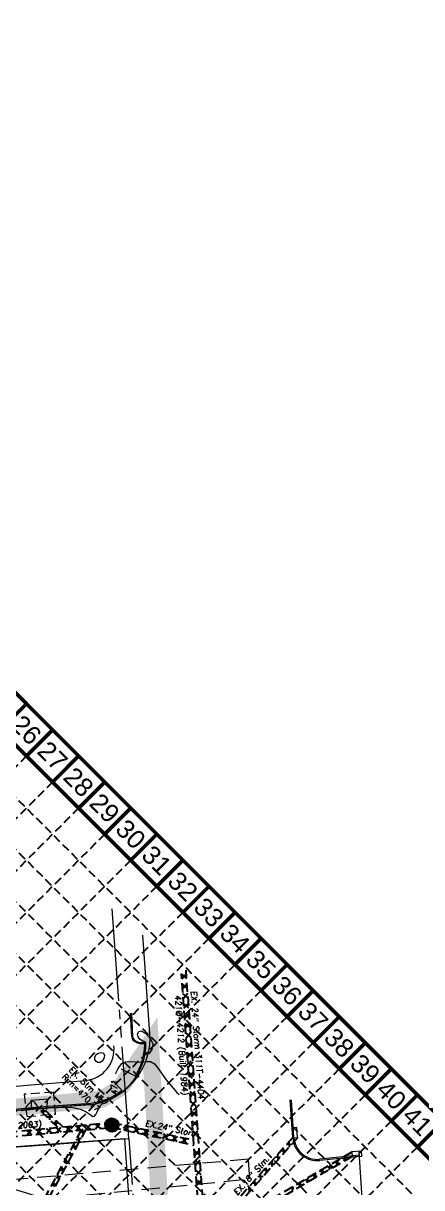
# Model space of a CAD drawing. Header units: inches. Extents: x 4334 to 5439, y 4649 to 5754.
# Drawn here: x 5033.4 to 5195.5, y 5280.7 to 5754.3 of the extents above; entities that cross this region are included whole.
import ezdxf
from ezdxf.enums import TextEntityAlignment as Align

# ---------------------------------------------------------------- set-up
doc = ezdxf.new("R2010")
doc.units = ezdxf.units.IN
doc.header["$LTSCALE"] = 30
doc.header["$MEASUREMENT"] = 0
for name, pattern in [('DIVIDE2', [0.625, 0.25, -0.125, 0, -0.125, 0, -0.125]), ('HIDDEN', [0.375, 0.25, -0.125]), ('HIDDEN2', [0.1875, 0.125, -0.0625]), ('PHANTOM2', [1.25, 0.625, -0.125, 0.125, -0.125, 0.125, -0.125]), ('PHANTOM2 Long', [1.875, 1.25, -0.125, 0.125, -0.125, 0.125, -0.125])]:
    doc.linetypes.add(name, pattern=pattern)
for name, color, linetype in [('0s-paving detail', 1, 'Continuous'), ('BASE', 7, 'Continuous'), ('BNDY RWC', 4, 'PHANTOM2'), ('CONC', 8, 'Continuous'), ('CPCURB', 7, 'Continuous'), ('CURB', 6, 'Continuous'), ('DA LINE', 211, 'DIVIDE2'), ('EC', 15, 'Continuous'), ('GRID', 254, 'HIDDEN'), ('PRJ LIMITS', 231, 'Continuous'), ('ROW', 1, 'PHANTOM2 Long'), ('SAWCUT', 3, 'HIDDEN'), ('SILTFENCE', 23, 'HIDDEN'), ('street', 7, 'Continuous'), ('SW_INLET_EXST', 7, 'Continuous'), ('SW_MHOLE_EXST', 7, 'Continuous'), ('SW_PIPE_EXIST', 7, 'HIDDEN2'), ('SW_PIPE_EXST_ANNO', 7, 'Continuous')]:
    doc.layers.add(name, color=color, linetype=linetype)
doc.styles.add('C80', font='SIMPLEX.shx', dxfattribs={"height": 0.04})
doc.styles.get("Standard").update_dxf_attribs({"font": 'ARIAL.TTF'})

msp = doc.modelspace()

# ---------------------------------------------------------------- linework, layer by layer
at = {"layer": '0s-paving detail', "color": 7, "lineweight": 0}
msp.add_arc((5009.7, 5194.79), 87.38, 70.1689, 114.6963, dxfattribs=at)
at = {"layer": 'BASE', "const_width": 1.5}
for points in [[(4334.64, 5329.02), (5013.47, 4650.2), (5437.73, 5074.46), (4758.91, 5753.28)], [(4355.86, 5329.02), (5013.47, 4671.41), (5416.52, 5074.46), (4758.91, 5732.07)]]:
    msp.add_lwpolyline(points, close=True, dxfattribs=at)
for points in [[(5024.07, 5466.91), (5034.68, 5477.51)], [(5034.68, 5456.3), (5045.29, 5466.91)], [(5045.29, 5445.69), (5055.89, 5456.3)], [(5055.89, 5435.09), (5066.5, 5445.69)], [(5066.5, 5424.48), (5077.11, 5435.09)], [(5077.11, 5413.87), (5087.71, 5424.48)], [(5087.71, 5403.27), (5098.32, 5413.87)], [(5098.32, 5392.66), (5108.93, 5403.27)], [(5108.93, 5382.05), (5119.53, 5392.66)], [(5119.53, 5371.45), (5130.14, 5382.05)], [(5130.14, 5360.84), (5140.75, 5371.45)], [(5140.75, 5350.23), (5151.35, 5360.84)], [(5151.35, 5339.63), (5161.96, 5350.23)], [(5161.96, 5329.02), (5172.57, 5339.63)], [(5172.57, 5318.41), (5183.17, 5329.02)], [(5183.17, 5307.81), (5193.78, 5318.41)], [(5193.78, 5297.2), (5204.39, 5307.81)]]:
    msp.add_lwpolyline(points, dxfattribs=at)
at = {"layer": 'BNDY RWC', "color": 7, "lineweight": 0}
for p, q in [((5010.78, 5295.83), (5076.32, 5300.63)), ((5076.32, 5300.63), (5085.94, 5168.29))]:
    msp.add_line(p, q, dxfattribs=at)
at = {"layer": 'CONC', "color": 7, "lineweight": 0}
for p, q in [((5076.89, 5351.6), (5077.36, 5341.98)), ((5077.39, 5351.62), (5077.86, 5342.01)), ((5080.82, 5339.78), (5082.29, 5339.78)), ((5080.82, 5339.28), (5082.28, 5339.28)), ((5038.05, 5322.62), (5058.83, 5324.3)), ((5017.55, 5320.82), (5038.05, 5322.62))]:
    msp.add_line(p, q, dxfattribs=at)
for centre, radius, start, end in [((5081.13, 5343.28), 4.01, 201.2549, 264.9833), ((5081.13, 5343.28), 3.51, 201.2549, 264.9833), ((5057.6, 5336.93), 12.68, 275.5676, 6.4935)]:
    msp.add_arc(centre, radius, start, end, dxfattribs=at)
at = {"layer": 'CPCURB', "color": 7, "lineweight": 0}
msp.add_lwpolyline([(5084.96, 5341.38), (5082.04, 5383.35)], dxfattribs=at)
msp.add_lwpolyline([(5060.78, 5314.54), (5018.06, 5310.92, -0.049118), (4995.22, 5311.23, -0.132857), (4963.25, 5325.51, -1.914512)], format="xyb", dxfattribs=at)
msp.add_arc((5057.62, 5341.7), 27.34, 276.6484, 359.3312, dxfattribs=at)
at = {"layer": 'CURB', "color": 7, "lineweight": 0}
for p, q in [((5078.98, 5326.03), (5073.35, 5328.9)), ((5073.53, 5320.29), (5069.83, 5324.16)), ((5143.02, 5300.99), (5141.97, 5316.37)), ((5143.51, 5301.02), (5142.47, 5316.4)), ((5170.18, 5293.88), (5153.96, 5292.21)), ((5170.23, 5293.38), (5154.01, 5291.72))]:
    msp.add_line(p, q, dxfattribs=at)
for points in [[(4964.27, 5330.94), (4960.27, 5334.85, 0.246214), (4963.25, 5325.51, 0.132857), (4995.22, 5311.23, 0.061615), (5018.06, 5310.92), (5036.8, 5312.74), (5043.67, 5313.35)], [(4960.64, 5333.79, 0.21983), (4963.59, 5325.88, 0.132747), (4995.3, 5311.73, 0.061611), (5018.01, 5311.42), (5036.76, 5313.23), (5043.62, 5313.85)], [(5043.63, 5313.85), (5060.74, 5315.04, 0.147044), (5073.53, 5320.29, 0.147044)], [(5043.67, 5313.35), (5060.78, 5314.54, 0.147116), (5073.85, 5319.9, 0.147116)]]:
    msp.add_lwpolyline(points, format="xyb", dxfattribs=at)
for centre, radius, start, end in [((5058.69, 5339.28), 24.6, 308.0379, 358.792), ((5057.05, 5339.49), 25.74, 328.4547, 358.3849), ((5082.28, 5338.78), 0.5, 358.3849, 90.0184), ((5082.29, 5338.78), 1, 358.792, 90.0184), ((5152.99, 5301.67), 10, 183.8994, 275.8637), ((5152.99, 5301.67), 9.5, 183.8994, 275.8637)]:
    msp.add_arc(centre, radius, start, end, dxfattribs=at)
at = {"layer": 'DA LINE', "color": 7, "linetype": 'Continuous', "lineweight": 0}
for p, q in [((5074.64, 5300.5), (5010.78, 5295.83)), ((5077.25, 5264.77), (5074.64, 5300.5))]:
    msp.add_line(p, q, dxfattribs=at)
at = {"layer": 'EC', "color": 43, "lineweight": 0, "flags": 128}
for points in [[(5083.11, 5338.53), (5083.19, 5339.42), (5083.04, 5339.82), (5082.55, 5340.08), (5081.72, 5340.47), (5080.78, 5341.12), (5080.07, 5342.07), (5079.88, 5343.26), (5080.32, 5344.24), (5081.47, 5344.41), (5083.27, 5343.38), (5085.06, 5341.45), (5086.05, 5339.12), (5085.71, 5336.89), (5084.57, 5335.23), (5083.44, 5334.66), (5082.94, 5335.44), (5082.93, 5337), (5083.11, 5338.53)], [(5066.03, 5335.42), (5066.35, 5334.48), (5066.11, 5333.23), (5065.48, 5332.14), (5064.64, 5331.57), (5063.75, 5331.53), (5062.98, 5331.96), (5062.49, 5332.78), (5062.41, 5333.78), (5062.87, 5334.74), (5063.88, 5335.44), (5065.09, 5335.72), (5066.03, 5335.42)], [(5035.02, 5312.76), (5034.53, 5312.98), (5034.54, 5313.4), (5034.92, 5314.01), (5035.56, 5314.79), (5036.33, 5315.49), (5037.08, 5315.81), (5037.72, 5315.57), (5038.25, 5314.96), (5038.74, 5314.27), (5039.22, 5313.74), (5039.6, 5313.39), (5039.79, 5313.18), (5039.7, 5313.04), (5039.27, 5312.96), (5038.46, 5312.88), (5037.28, 5312.78), (5036.02, 5312.71), (5035.02, 5312.76)]]:
    msp.add_lwpolyline(points, close=True, dxfattribs=at)
for points in [[(5070.96, 5327.04), (5071.14, 5327.46), (5071.41, 5328.02), (5071.82, 5328.85), (5072.47, 5329.99), (5073.46, 5331.15), (5074.91, 5331.92), (5076.86, 5332.04), (5079.09, 5331.83), (5081.31, 5331.72), (5083.29, 5331.96), (5085.08, 5332), (5086.8, 5331.1), (5088.66, 5328.66), (5091.4, 5324.7), (5095.84, 5319.43), (5096.74, 5318.57)], [(5032.52, 5312.05), (5037.43, 5312.55), (5041.44, 5312.94), (5043.87, 5313.16), (5045.44, 5313.26), (5047.25, 5313.32), (5050.08, 5313.36), (5053.46, 5313.22), (5056.63, 5312.66), (5058.98, 5311.58), (5060.58, 5310.4), (5061.65, 5309.65), (5062.39, 5309.72), (5062.95, 5310.44), (5063.41, 5311.47), (5063.88, 5312.54), (5064.38, 5313.49), (5064.92, 5314.24), (5065.49, 5314.72), (5066.04, 5314.98), (5066.49, 5315.11), (5066.79, 5315.19), (5066.99, 5315.26), (5067.17, 5315.35), (5067.37, 5315.48), (5067.59, 5315.64), (5067.84, 5315.81)]]:
    msp.add_lwpolyline(points, dxfattribs=at)
at = {"layer": 'GRID', "color": 253, "linetype": 'HIDDEN', "ltscale": 0.45}
for p, q in [((4748.66, 5721.04), (5406.27, 5063.43)), ((4738.05, 5710.43), (5395.66, 5052.82)), ((4727.44, 5699.83), (5385.05, 5042.22)), ((4716.48, 5689.64), (5374.09, 5032.04)), ((4705.88, 5679.04), (5363.48, 5021.43)), ((4695.27, 5668.43), (5352.88, 5010.82)), ((4684.66, 5657.82), (5342.27, 5000.22)), ((4674.06, 5647.22), (5331.66, 4989.61)), ((5034.68, 5456.3), (4663.4, 5085.02)), ((5045.29, 5445.69), (4674.01, 5074.41)), ((5055.89, 5435.09), (4684.61, 5063.81)), ((5066.5, 5424.48), (4695.22, 5053.2)), ((5077.11, 5413.87), (4705.83, 5042.6)), ((5087.71, 5403.27), (4716.43, 5031.99)), ((5098.32, 5392.66), (4727.04, 5021.38)), ((5108.93, 5382.05), (4737.65, 5010.78)), ((5119.53, 5371.45), (4748.25, 5000.17)), ((5130.14, 5360.84), (4758.86, 4989.56)), ((5140.75, 5350.23), (4769.47, 4978.96)), ((5151.35, 5339.63), (4780.07, 4968.35)), ((5161.96, 5329.02), (4790.68, 4957.74)), ((5172.57, 5318.41), (4801.29, 4947.14)), ((5183.17, 5307.81), (4811.89, 4936.53)), ((5193.78, 5297.2), (4822.5, 4925.92))]:
    msp.add_line(p, q, dxfattribs=at)
at = {"layer": 'PRJ LIMITS', "color": 1, "linetype": 'HIDDEN', "const_width": 7}
msp.add_lwpolyline([(4690.09, 5174.87), (4729.7, 5116.26), (4762.97, 5079.82), (4771.07, 5090.54), (4945.06, 4921.95), (5155.93, 4940.4), (5154.4, 4963.8), (5097.83, 4967.22), (5109.12, 4981.57), (5100.34, 5081.24), (5131.08, 5084.52), (5123.89, 5178.84), (5094.64, 5175.86), (5085.05, 5339.43), (5072.82, 5321.23), (5065.36, 5316.75), (5006.56, 5311.1), (4977.9, 5315.88), (4965.06, 5326.92), (4784.46, 5498.18), (4744.79, 5459.36), (4719.88, 5480.89), (4718, 5483.85), (4546.68, 5362.78)], dxfattribs=at)
at = {"layer": 'ROW', "color": 7, "lineweight": 0}
for p, q in [((5076.32, 5300.63), (5069.37, 5396.02)), ((5010.78, 5295.83), (5076.32, 5300.63)), ((5171.9, 5267.6), (5170.1, 5295.29))]:
    msp.add_line(p, q, dxfattribs=at)
at = {"layer": 'SAWCUT', "color": 7, "lineweight": 0}
for p, q in [((5124.99, 5292.22), (4981.82, 5279.81)), ((5125.57, 5284.24), (5124.99, 5292.22)), ((5025.43, 5274.46), (5125.57, 5284.24))]:
    msp.add_line(p, q, dxfattribs=at)
at = {"layer": 'SILTFENCE', "color": 7, "lineweight": 0, "ltscale": 0.5}
for p, q in [((5045.72, 5319.52), (5033.71, 5318.66)), ((5033.71, 5318.66), (5034.77, 5309.68)), ((5046.52, 5310.57), (5045.72, 5319.52)), ((5034.77, 5309.68), (5046.52, 5310.57))]:
    msp.add_line(p, q, dxfattribs=at)
at = {"layer": 'street', "color": 7, "lineweight": 0}
msp.add_line((5084.96, 5341.38), (5082.04, 5383.35), dxfattribs=at)
at = {"layer": 'SW_INLET_EXST', "color": 5, "lineweight": 0}
for p, q in [((5036.52, 5316.24), (5043.39, 5316.85)), ((5036.8, 5312.74), (5036.52, 5316.24)), ((5042.94, 5312.48), (5043.39, 5316.85)), ((5036.8, 5312.74), (5043.67, 5313.35)), ((5144.74, 5305.11), (5142.74, 5304.98)), ((5142.74, 5304.98), (5143.02, 5300.99)), ((5143.02, 5300.99), (5145.01, 5301.12)), ((5145.01, 5301.12), (5144.74, 5305.11)), ((5171.02, 5295.47), (5167.03, 5295.22)), ((5167.03, 5295.22), (5167.16, 5293.23)), ((5167.16, 5293.23), (5171.15, 5293.48)), ((5171.15, 5293.48), (5171.02, 5295.47))]:
    msp.add_line(p, q, dxfattribs=at)
at = {"layer": 'SW_MHOLE_EXST', "color": 5, "lineweight": 0}
for p, q in [((5066.55, 5306.26), (5069.32, 5309.03)), ((5066.55, 5306.08), (5069.5, 5309.03)), ((5066.56, 5306.45), (5069.13, 5309.02)), ((5066.56, 5305.92), (5069.66, 5309.02)), ((5066.58, 5305.76), (5069.82, 5309)), ((5066.59, 5306.65), (5068.92, 5308.99)), ((5066.61, 5305.61), (5069.97, 5308.97)), ((5066.64, 5306.88), (5068.7, 5308.94)), ((5066.64, 5305.46), (5070.12, 5308.94)), ((5066.68, 5305.33), (5070.25, 5308.9)), ((5066.72, 5307.13), (5068.44, 5308.86)), ((5066.72, 5305.19), (5070.39, 5308.86)), ((5066.77, 5305.07), (5070.51, 5308.81)), ((5066.83, 5304.94), (5070.64, 5308.75)), ((5066.85, 5307.44), (5068.14, 5308.73)), ((5066.88, 5304.83), (5070.75, 5308.69)), ((5066.95, 5304.71), (5070.87, 5308.63)), ((5067.02, 5304.6), (5070.98, 5308.56)), ((5067.09, 5304.5), (5071.08, 5308.49)), ((5067.15, 5307.92), (5067.66, 5308.43)), ((5067.16, 5304.4), (5071.18, 5308.42)), ((5067.24, 5304.3), (5071.28, 5308.34)), ((5067.33, 5304.21), (5071.37, 5308.25)), ((5067.41, 5304.12), (5071.46, 5308.16)), ((5067.51, 5304.03), (5071.55, 5308.07)), ((5067.6, 5303.95), (5071.63, 5307.98)), ((5067.7, 5303.87), (5071.71, 5307.88)), ((5067.8, 5303.8), (5071.78, 5307.78)), ((5067.91, 5303.73), (5071.85, 5307.67)), ((5068.02, 5303.67), (5071.91, 5307.56)), ((5068.14, 5303.6), (5071.97, 5307.44)), ((5068.26, 5303.55), (5072.03, 5307.32)), ((5068.38, 5303.5), (5072.08, 5307.2)), ((5068.51, 5303.45), (5072.13, 5307.06)), ((5068.65, 5303.41), (5072.17, 5306.93)), ((5068.79, 5303.37), (5072.2, 5306.79)), ((5068.94, 5303.35), (5072.23, 5306.64)), ((5069.09, 5303.32), (5072.26, 5306.48)), ((5069.26, 5303.31), (5072.27, 5306.32)), ((5069.43, 5303.31), (5072.27, 5306.15)), ((5069.61, 5303.31), (5072.27, 5305.96)), ((5069.81, 5303.33), (5072.24, 5305.77)), ((5070.03, 5303.37), (5072.21, 5305.55)), ((5070.27, 5303.44), (5072.14, 5305.31)), ((5070.55, 5303.54), (5072.04, 5305.03)), ((5070.92, 5303.74), (5071.84, 5304.66))]:
    msp.add_line(p, q, dxfattribs=at)
msp.add_circle((5069.41, 5306.17), 2.86, dxfattribs=at)
at = {"layer": 'SW_PIPE_EXIST', "color": 5}
for p, q in [((5105.67, 5259.1), (5097.72, 5367.68)), ((5107.66, 5259.32), (5099.61, 5369.15)), ((5047.43, 5305.18), (5039.24, 5312.95)), ((5049.42, 5305.36), (5041.23, 5313.13)), ((5049.42, 5305.36), (5069.32, 5307.16)), ((5069.62, 5307.15), (5102.67, 5300.09)), ((5010.33, 5301.82), (5047.43, 5305.18)), ((5010.51, 5299.82), (5057.03, 5304.04)), ((5041.97, 5276.18), (5057.03, 5304.04)), ((5043.75, 5276.31), (5058.83, 5304.2)), ((5058.83, 5304.2), (5069.5, 5305.17)), ((5069.2, 5305.19), (5102.82, 5298.01)), ((5143.01, 5301.05), (5106.07, 5259.43)), ((5145.06, 5301.1), (5107.19, 5258.44)), ((5167.04, 5295.06), (5106.26, 5259.58)), ((5167.15, 5293.39), (5107.01, 5258.29))]:
    msp.add_line(p, q, dxfattribs=at)
at = {"layer": 'SW_PIPE_EXIST', "color": 5, "linetype": 'Continuous'}
for p, q in [((5099.86, 5365.75), (5097.72, 5367.6)), ((5097.87, 5365.61), (5099.72, 5367.75)), ((5100.15, 5361.76), (5098.01, 5363.61)), ((5098.16, 5361.62), (5100.01, 5363.76)), ((5100.45, 5357.77), (5098.31, 5359.62)), ((5098.45, 5357.63), (5100.3, 5359.77)), ((5100.74, 5353.78), (5098.6, 5355.63)), ((5098.74, 5353.64), (5100.59, 5355.78)), ((5101.03, 5349.79), (5098.89, 5351.64)), ((5099.04, 5349.65), (5100.88, 5351.79)), ((5101.32, 5345.81), (5099.18, 5347.65)), ((5099.33, 5345.66), (5101.18, 5347.8)), ((5101.62, 5341.82), (5099.47, 5343.66)), ((5099.62, 5341.67), (5101.47, 5343.81)), ((5101.91, 5337.83), (5099.77, 5339.68)), ((5099.91, 5337.68), (5101.76, 5339.82)), ((5102.2, 5333.84), (5100.06, 5335.69)), ((5100.2, 5333.69), (5102.05, 5335.83)), ((5102.49, 5329.85), (5100.35, 5331.7)), ((5100.5, 5329.7), (5102.35, 5331.84)), ((5102.78, 5325.86), (5100.64, 5327.71)), ((5100.79, 5325.71), (5102.64, 5327.85)), ((5103.08, 5321.87), (5100.94, 5323.72)), ((5101.08, 5321.72), (5102.93, 5323.86)), ((5103.37, 5317.88), (5101.23, 5319.73)), ((5101.37, 5317.73), (5103.22, 5319.87)), ((5103.66, 5313.89), (5101.52, 5315.74)), ((5101.67, 5313.74), (5103.51, 5315.89)), ((5042.64, 5311.79), (5040.52, 5311.73)), ((5041.61, 5310.7), (5041.56, 5312.82)), ((5044.15, 5308.29), (5044.1, 5310.41)), ((5103.95, 5309.9), (5101.81, 5311.75)), ((5101.96, 5309.76), (5103.81, 5311.9)), ((5045.18, 5309.38), (5043.06, 5309.32)), ((5047.72, 5306.97), (5045.6, 5306.91)), ((5046.69, 5305.88), (5046.63, 5308)), ((5050.61, 5305.47), (5052.78, 5303.66)), ((5050.79, 5303.48), (5052.6, 5305.65)), ((5054.59, 5305.83), (5056.76, 5304.02)), ((5054.77, 5303.84), (5056.58, 5306.01)), ((5058.58, 5306.19), (5060.75, 5304.38)), ((5058.76, 5304.2), (5060.57, 5306.37)), ((5062.56, 5306.55), (5064.73, 5304.74)), ((5062.74, 5304.56), (5064.55, 5306.73)), ((5066.54, 5306.91), (5068.72, 5305.1)), ((5066.72, 5304.92), (5068.54, 5307.09)), ((5070.39, 5304.94), (5072.76, 5306.48)), ((5070.8, 5306.89), (5072.34, 5304.52)), ((5074.3, 5304.1), (5076.67, 5305.64)), ((5074.72, 5306.06), (5076.25, 5303.68)), ((5104.25, 5305.91), (5102.1, 5307.76)), ((5102.25, 5305.77), (5104.1, 5307.91)), ((5034.67, 5304.02), (5036.85, 5302.21)), ((5034.85, 5302.03), (5036.67, 5304.2)), ((5038.66, 5304.38), (5040.83, 5302.57)), ((5038.84, 5302.39), (5040.65, 5304.56)), ((5042.64, 5304.74), (5044.81, 5302.93)), ((5042.82, 5302.75), (5044.63, 5304.93)), ((5046.63, 5305.11), (5048.8, 5303.29)), ((5046.81, 5303.11), (5048.62, 5305.29)), ((5054.93, 5300.15), (5056.96, 5300.76)), ((5056.25, 5299.44), (5055.64, 5301.47)), ((5056.59, 5303.23), (5058.63, 5303.83)), ((5057.91, 5302.51), (5057.31, 5304.55)), ((5078.21, 5303.27), (5080.58, 5304.8)), ((5078.63, 5305.22), (5080.17, 5302.85)), ((5082.12, 5302.43), (5084.5, 5303.97)), ((5082.54, 5304.39), (5084.08, 5302.01)), ((5086.03, 5301.6), (5088.41, 5303.13)), ((5086.45, 5303.55), (5087.99, 5301.18)), ((5089.95, 5300.76), (5092.32, 5302.3)), ((5090.36, 5302.72), (5091.9, 5300.34)), ((5093.86, 5299.93), (5096.23, 5301.46)), ((5094.28, 5301.88), (5095.81, 5299.51)), ((5097.77, 5299.09), (5100.14, 5300.63)), ((5098.19, 5301.05), (5099.73, 5298.67)), ((5104.54, 5301.92), (5102.4, 5303.77)), ((5102.54, 5301.78), (5104.39, 5303.92)), ((5053.26, 5297.07), (5055.3, 5297.68)), ((5054.58, 5296.36), (5053.98, 5298.39)), ((5103.13, 5293.8), (5104.98, 5295.94)), ((5139.1, 5296.64), (5139.22, 5294.53)), ((5142.54, 5298.26), (5140.42, 5298.14)), ((5141.42, 5299.26), (5141.55, 5297.14)), ((5049.94, 5290.91), (5051.97, 5291.52)), ((5051.26, 5290.2), (5050.65, 5292.23)), ((5051.6, 5293.99), (5053.63, 5294.6)), ((5052.92, 5293.28), (5052.31, 5295.31)), ((5105.12, 5293.94), (5102.98, 5295.79)), ((5105.41, 5289.95), (5103.27, 5291.8)), ((5103.42, 5289.81), (5105.27, 5291.95)), ((5134.45, 5291.41), (5134.58, 5289.29)), ((5137.9, 5293.03), (5135.78, 5292.9)), ((5136.77, 5294.03), (5136.9, 5291.91)), ((5140.22, 5295.65), (5138.1, 5295.52)), ((5161.31, 5291.72), (5160.77, 5289.67)), ((5165.09, 5292.19), (5163.04, 5292.73)), ((5164.34, 5293.48), (5163.8, 5291.43)), ((5048.27, 5287.83), (5050.3, 5288.44)), ((5049.59, 5287.12), (5048.98, 5289.15)), ((5105.71, 5285.97), (5103.57, 5287.81)), ((5103.71, 5285.82), (5105.56, 5287.96)), ((5133.25, 5287.79), (5131.13, 5287.67)), ((5132.13, 5288.79), (5132.25, 5286.67)), ((5135.57, 5290.41), (5133.45, 5290.29)), ((5152.24, 5286.43), (5151.71, 5284.38)), ((5156.02, 5286.9), (5153.97, 5287.44)), ((5155.27, 5288.19), (5154.73, 5286.14)), ((5159.05, 5288.66), (5156.99, 5289.2)), ((5158.29, 5289.96), (5157.75, 5287.9)), ((5162.07, 5290.42), (5160.02, 5290.96)), ((5044.94, 5281.68), (5046.98, 5282.28)), ((5046.26, 5280.96), (5045.66, 5283)), ((5046.61, 5284.75), (5048.64, 5285.36)), ((5047.93, 5284.04), (5047.32, 5286.07)), ((5106, 5281.98), (5103.86, 5283.82)), ((5104, 5281.83), (5105.85, 5283.97)), ((5128.6, 5282.56), (5126.48, 5282.43)), ((5127.48, 5283.55), (5127.61, 5281.44)), ((5130.93, 5285.18), (5128.81, 5285.05)), ((5129.8, 5286.17), (5129.93, 5284.05)), ((5146.96, 5281.6), (5144.9, 5282.14)), ((5146.2, 5282.9), (5145.66, 5280.85)), ((5149.98, 5283.37), (5147.93, 5283.91)), ((5149.22, 5284.66), (5148.68, 5282.61)), ((5153, 5285.13), (5150.95, 5285.67)), ((5125.16, 5280.94), (5125.28, 5278.82)), ((5143.18, 5281.13), (5142.64, 5279.08))]:
    msp.add_line(p, q, dxfattribs=at)

# ---------------------------------------------------------------- texts
at = {"layer": 'BASE'}
for s, p in [('26', (5034.68, 5466.91)), ('27', (5045.29, 5456.3)), ('28', (5055.89, 5445.69)), ('29', (5066.5, 5435.09)), ('30', (5077.11, 5424.48)), ('31', (5087.71, 5413.87)), ('32', (5098.32, 5403.27)), ('33', (5108.93, 5392.66)), ('34', (5119.53, 5382.05)), ('35', (5130.14, 5371.45)), ('36', (5140.75, 5360.84)), ('37', (5151.35, 5350.23)), ('38', (5161.96, 5339.63)), ('39', (5172.57, 5329.02)), ('40', (5183.17, 5318.41)), ('41', (5193.78, 5307.81))]:
    msp.add_text(s, height=7.5, rotation=315, dxfattribs=at).set_placement(p, align=Align.MIDDLE_CENTER)
at = {"layer": 'EC', "color": 43, "lineweight": 0, "style": 'C80', "oblique": 8}
msp.add_text('471', height=2.4, rotation=92.3876, dxfattribs=at).set_placement((5070.42, 5321.47), align=Align.MIDDLE_CENTER)
at = {"layer": 'SW_PIPE_EXST_ANNO', "color": 5, "lineweight": 0, "style": 'C80', "oblique": 8}
for s, rotation, p in [('421Q-4212 (Built 1984)', 274.1494, (5097.58, 5338.66)), ('EX. 24" Storm 311T-4404', 274.1494, (5104.29, 5338.71)), ('311T-7009 (Built 2003)', 3.2828, (5020.66, 5305.27)), ('EX.24" Storm', 347.949, (5093.88, 5304.66)), ('EX.18" Stm. ', 48.41, (5126.74, 5286.2))]:
    msp.add_text(s, height=2.4, rotation=rotation, dxfattribs=at).set_placement(p, align=Align.MIDDLE)
at = {"layer": 'SW_PIPE_EXST_ANNO', "color": 5, "lineweight": 0, "style": 'C80'}
for s, p in [('EX. Stm MH', (5051.78, 5328.37)), ('Rim=470.77', (5048.95, 5325.54))]:
    msp.add_text(s, height=2.4, rotation=315, dxfattribs=at).set_placement(p)

doc.saveas('drawing.dxf')
